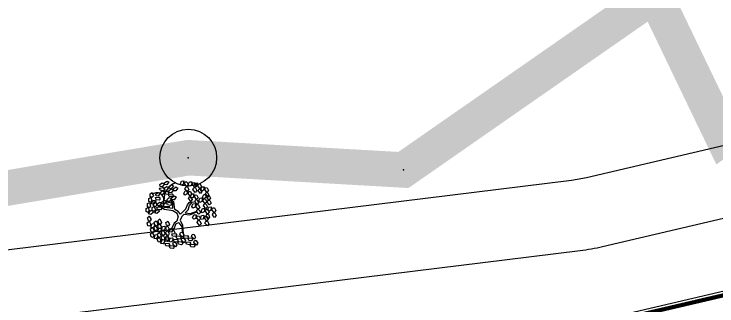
# Model space of a CAD drawing. Extents: x -809667 to 586099, y 3084146 to 3634412.
# Drawn here: x 381235.41 to 381265.17, y 3086102.2 to 3086114.53 of the extents above; entities that cross this region are included whole.
import ezdxf

# ---------------------------------------------------------------- set-up
doc = ezdxf.new("R2010")
doc.units = 0
doc.header["$LTSCALE"] = 0.5
doc.header["$PDSIZE"] = 0.2
doc.layers.get('0').update_dxf_attribs({"linetype": 'CONTINUOUS'})
for name, color, linetype in [('WIRE-通讯', 4, 'CONTINUOUS'), ('乔木', 84, 'CONTINUOUS'), ('文字', 7, 'CONTINUOUS')]:
    doc.layers.add(name, color=color, linetype=linetype)

# ---------------------------------------------------------------- blocks, each defined once
blk = doc.blocks.new('gc123')
blk.add_line((-0.5, 0), (0.5, 0))
at = {"flags": 128}
blk.add_lwpolyline([(0, 0), (0, 0.5)], dxfattribs=at)
for centre, radius, start, end in [((1.526, 0.566), 1.528, 110.15534, 182.46452), ((-0.598, 0.555), 0.6, 354.74251, 132.12739)]:
    blk.add_arc(centre, radius, start, end)
blk = doc.blocks.new('GC0000')
at = {"linetype": 'Continuous'}
blk.add_point((0, 0), dxfattribs=at)
blk = doc.blocks.new('幌伞枫')
at = {"layer": '乔木', "color": 0}
for p, q in [((-677, 937), (-604, 995)), ((-670, 878), (-677, 937)), ((-604, 995), (-531, 966)), ((-531, 966), (-604, 870)), ((-531, 995), (-450, 1054)), ((-523, 937), (-531, 995)), ((-450, 929), (-523, 937)), ((-450, 1054), (-384, 1025)), ((-384, 1025), (-450, 929)), ((-384, 870), (-303, 937)), ((-303, 937), (-237, 900)), ((-9, 966), (27, 1054)), ((20, 915), (-9, 966)), ((86, 944), (20, 915)), ((27, 1054), (101, 1061)), ((101, 1061), (86, 944)), ((123, 966), (145, 1032)), ((196, 878), (123, 966)), ((145, 1032), (203, 1025)), ((247, 937), (196, 878)), ((203, 1025), (247, 937)), ((247, 937), (284, 1025)), ((284, 885), (247, 937)), ((284, 1025), (365, 1032)), ((365, 1032), (350, 915)), ((380, 937), (409, 1003)), ((460, 848), (380, 937)), ((409, 1003), (468, 995)), ((424, 900), (460, 988)), ((460, 988), (534, 995)), ((468, 995), (504, 900)), ((534, 995), (519, 878)), ((556, 900), (578, 966)), ((578, 966), (636, 959)), ((636, 959), (681, 870)), ((-810, 628), (-736, 687)), ((-736, 687), (-663, 658)), ((-685, 826), (-567, 841)), ((-663, 753), (-685, 826)), ((-604, 870), (-670, 878)), ((-567, 738), (-663, 753)), ((-663, 687), (-582, 746)), ((-655, 628), (-663, 687)), ((-582, 746), (-516, 716)), ((-516, 716), (-582, 614)), ((-567, 841), (-531, 782)), ((-531, 782), (-567, 738)), ((-545, 709), (-428, 724)), ((-523, 636), (-545, 709)), ((-531, 819), (-457, 878)), ((-523, 760), (-531, 819)), ((-457, 746), (-523, 760)), ((-457, 878), (-391, 848)), ((-391, 848), (-457, 746)), ((-428, 724), (-384, 665)), ((-377, 819), (-384, 870)), ((-384, 738), (-310, 804)), ((-377, 680), (-384, 738)), ((-310, 804), (-377, 819)), ((-237, 900), (-310, 804)), ((-310, 804), (-237, 768)), ((-237, 768), (-310, 672)), ((-237, 797), (-156, 863)), ((-230, 738), (-237, 797)), ((-156, 731), (-230, 738)), ((-156, 863), (-90, 826)), ((-90, 826), (-156, 731)), ((108, 650), (145, 738)), ((137, 804), (167, 870)), ((211, 716), (137, 804)), ((145, 738), (218, 746)), ((167, 870), (225, 863)), ((218, 746), (203, 628)), ((262, 775), (211, 716)), ((225, 863), (262, 775)), ((240, 650), (262, 716)), ((262, 716), (321, 709)), ((350, 915), (284, 885)), ((321, 709), (365, 621)), ((402, 775), (424, 841)), ((475, 687), (402, 775)), ((453, 848), (424, 900)), ((424, 841), (482, 834)), ((519, 878), (453, 848)), ((504, 900), (460, 848)), ((526, 746), (475, 687)), ((482, 834), (526, 746)), ((629, 812), (556, 900)), ((570, 738), (600, 804)), ((644, 650), (570, 738)), ((600, 804), (658, 797)), ((681, 870), (629, 812)), ((695, 709), (644, 650)), ((651, 775), (688, 863)), ((681, 724), (651, 775)), ((658, 797), (695, 709)), ((747, 753), (681, 724)), ((688, 863), (761, 870)), ((761, 870), (747, 753)), ((783, 775), (805, 841)), ((857, 687), (783, 775)), ((805, 841), (864, 834)), ((908, 746), (857, 687)), ((864, 834), (908, 746)), ((-1037, 489), (-971, 525)), ((-1037, 393), (-1037, 489)), ((-993, 643), (-927, 680)), ((-993, 548), (-993, 643)), ((-942, 518), (-993, 548)), ((-971, 525), (-934, 408)), ((-890, 570), (-942, 518)), ((-927, 680), (-890, 570)), ((-817, 518), (-699, 533)), ((-795, 445), (-817, 518)), ((-802, 570), (-810, 628)), ((-736, 562), (-802, 570)), ((-663, 658), (-736, 562)), ((-699, 533), (-663, 474)), ((-663, 474), (-699, 430)), ((-582, 614), (-655, 628)), ((-421, 621), (-523, 636)), ((-443, 452), (-369, 518)), ((-384, 665), (-421, 621)), ((-391, 628), (-274, 643)), ((-369, 555), (-391, 628)), ((-310, 672), (-377, 680)), ((-274, 548), (-369, 555)), ((-369, 518), (-296, 481)), ((-296, 481), (-369, 386)), ((-222, 377), (-311, 462)), ((-296, 511), (-215, 577)), ((-288, 452), (-296, 511)), ((-274, 643), (-237, 592)), ((-237, 592), (-274, 548)), ((-215, 577), (-149, 540)), ((-149, 540), (-215, 445)), ((137, 599), (108, 650)), ((203, 628), (137, 599)), ((313, 562), (240, 650)), ((255, 489), (284, 555)), ((328, 401), (255, 489)), ((284, 555), (336, 548)), ((306, 540), (350, 636)), ((343, 496), (306, 540)), ((365, 621), (313, 562)), ((380, 459), (328, 401)), ((336, 548), (380, 459)), ((409, 518), (343, 496)), ((350, 636), (424, 636)), ((424, 636), (409, 518)), ((446, 548), (468, 606)), ((519, 452), (446, 548)), ((468, 606), (526, 599)), ((570, 511), (519, 452)), ((526, 599), (570, 511)), ((592, 408), (629, 496)), ((629, 496), (710, 503)), ((710, 503), (695, 386)), ((717, 525), (754, 614)), ((747, 481), (717, 525)), ((725, 408), (754, 474)), ((813, 503), (747, 481)), ((754, 614), (827, 621)), ((754, 474), (813, 467)), ((798, 614), (827, 680)), ((871, 525), (798, 614)), ((827, 621), (813, 503)), ((813, 467), (849, 371)), ((827, 680), (886, 672)), ((849, 525), (871, 592)), ((923, 437), (849, 525)), ((871, 592), (930, 584)), ((923, 584), (871, 525)), ((886, 672), (923, 584)), ((974, 496), (923, 437)), ((930, 584), (974, 496)), ((-1081, 320), (-1015, 357)), ((-1081, 217), (-1081, 320)), ((-986, 364), (-1037, 393)), ((-978, 239), (-1030, 188)), ((-1015, 357), (-978, 239)), ((-934, 408), (-986, 364)), ((-956, 320), (-898, 423)), ((-883, 291), (-956, 320)), ((-898, 423), (-824, 423)), ((-883, 349), (-817, 386)), ((-810, 364), (-883, 291)), ((-883, 247), (-883, 349)), ((-832, 217), (-883, 247)), ((-780, 269), (-832, 217)), ((-824, 423), (-810, 364)), ((-817, 386), (-780, 269)), ((-699, 430), (-795, 445)), ((-758, 313), (-685, 371)), ((-751, 254), (-758, 313)), ((-685, 247), (-751, 254)), ((-685, 371), (-619, 342)), ((-619, 342), (-685, 247)), ((-531, 195), (-633, 254)), ((-611, 371), (-531, 430)), ((-604, 313), (-611, 371)), ((-538, 305), (-604, 313)), ((-465, 401), (-538, 305)), ((-531, 430), (-465, 401)), ((-457, 342), (-332, 364)), ((-428, 276), (-457, 342)), ((-435, 393), (-443, 452)), ((-369, 386), (-435, 393)), ((-332, 261), (-428, 276)), ((-332, 364), (-296, 305)), ((-296, 305), (-332, 261)), ((-257, 346), (-327, 441)), ((-215, 445), (-288, 452)), ((-252, 158), (-257, 346)), ((-206, 307), (-222, 377)), ((-188, 124), (-206, 307)), ((174, 151), (225, 276)), ((225, 276), (277, 357)), ((240, 122), (291, 261)), ((277, 357), (336, 393)), ((291, 261), (372, 364)), ((336, 393), (344, 419)), ((365, 225), (402, 313)), ((372, 364), (468, 393)), ((402, 313), (482, 320)), ((460, 386), (490, 452)), ((534, 291), (460, 386)), ((482, 320), (468, 203)), ((490, 452), (541, 445)), ((497, 225), (526, 291)), ((526, 291), (585, 283)), ((585, 349), (534, 291)), ((541, 445), (585, 349)), ((585, 283), (622, 188)), ((629, 357), (592, 408)), ((695, 386), (629, 357)), ((798, 320), (725, 408)), ((747, 247), (769, 313)), ((820, 158), (747, 247)), ((769, 313), (827, 305)), ((849, 371), (798, 320)), ((827, 305), (871, 217)), ((864, 364), (893, 430)), ((937, 276), (864, 364)), ((893, 430), (952, 423)), ((989, 335), (937, 276)), ((952, 423), (989, 335)), ((-1125, 166), (-1059, 195)), ((-1125, 63), (-1125, 166)), ((-1074, 34), (-1125, 63)), ((-1030, 188), (-1081, 217)), ((-1022, 85), (-1074, 34)), ((-1059, 195), (-1022, 85)), ((-1044, -10), (-986, 92)), ((-986, 92), (-912, 92)), ((-898, 34), (-971, -32)), ((-927, 195), (-861, 225)), ((-927, 92), (-927, 195)), ((-876, 63), (-927, 92)), ((-912, 92), (-898, 34)), ((-824, 114), (-876, 63)), ((-861, 225), (-824, 114)), ((-846, 19), (-788, 122)), ((-773, -3), (-846, 19)), ((-788, 122), (-714, 122)), ((-773, 203), (-655, 217)), ((-751, 129), (-773, 203)), ((-699, 63), (-773, -3)), ((-648, 114), (-751, 129)), ((-714, 122), (-699, 63)), ((-655, 217), (-611, 158)), ((-611, 158), (-648, 114)), ((-531, 129), (-641, 203)), ((-252, 158), (-531, 195)), ((-259, 85), (-531, 129)), ((-112, 4), (-259, 85)), ((-76, 63), (-188, 124)), ((-76, -84), (-112, 4)), ((-9, -18), (-76, 63)), ((-9, -18), (174, 151)), ((152, 26), (240, 122)), ((152, 26), (318, 4)), ((295, -42), (527, 53)), ((318, 4), (524, 78)), ((402, 173), (365, 225)), ((468, 203), (402, 173)), ((570, 136), (497, 225)), ((519, 63), (541, 129)), ((592, -25), (519, 63)), ((541, 129), (600, 122)), ((622, 188), (570, 136)), ((644, 34), (592, -25)), ((600, 122), (644, 34)), ((673, 70), (710, 166)), ((703, 26), (673, 70)), ((769, 48), (703, 26)), ((710, 166), (783, 166)), ((783, 166), (769, 48)), ((805, 78), (827, 144)), ((879, -18), (805, 78)), ((871, 217), (820, 158)), ((827, 144), (886, 136)), ((879, 122), (923, 210)), ((915, 78), (879, 122)), ((930, 41), (879, -18)), ((886, 136), (930, 41)), ((981, 100), (915, 78)), ((923, 210), (996, 217)), ((996, 217), (981, 100)), ((1011, 122), (1040, 188)), ((1092, 34), (1011, 122)), ((1033, -40), (1055, 26)), ((1040, 188), (1099, 180)), ((1055, 26), (1114, 19)), ((1143, 92), (1092, 34)), ((1099, 180), (1143, 92)), ((1114, 19), (1158, -69)), ((-1081, -142), (-1022, -91)), ((-1052, -238), (-1081, -142)), ((-971, -32), (-1044, -10)), ((-1022, -91), (-964, -194)), ((-964, -194), (-1000, -253)), ((-736, -231), (-677, -179)), ((-677, -179), (-619, -289)), ((-76, -84), (-120, -253)), ((42, -98), (-20, -221)), ((-20, -221), (62, -380)), ((-9, -18), (-9, -18)), ((-9, -18), (-9, -18)), ((-9, -18), (-9, -18)), ((-9, -18), (-9, -18)), ((-9, -18), (-9, -18)), ((-9, -18), (-9, -18)), ((-9, -18), (-9, -18)), ((-9, -18), (-9, -18)), ((-9, -18), (-9, -18)), ((-9, -18), (-9, -18)), ((-9, -18), (-9, -18)), ((-9, -18), (-9, -18)), ((-9, -18), (-9, -18)), ((-9, -18), (-9, -18)), ((-9, -18), (-9, -18)), ((-9, -18), (-9, -18)), ((-9, -18), (-9, -18)), ((-9, -18), (-9, -18)), ((-9, -18), (-9, -18)), ((-9, -18), (-9, -18)), ((-9, -18), (-9, -18)), ((-9, -18), (-9, -18)), ((-9, -18), (-9, -18)), ((-9, -18), (-9, -18)), ((-9, -18), (-9, -18)), ((-9, -18), (-9, -18)), ((-9, -18), (-9, -18)), ((-9, -18), (-9, -18)), ((-9, -18), (-9, -18)), ((-9, -18), (-9, -18)), ((-9, -18), (-9, -18)), ((-9, -18), (-9, -18)), ((-9, -18), (-9, -18)), ((-9, -18), (-9, -18)), ((-9, -18), (-9, -18)), ((-9, -18), (-9, -18)), ((-9, -18), (-9, -18)), ((-9, -18), (-9, -18)), ((-9, -18), (-9, -18)), ((-9, -18), (-9, -18)), ((42, -98), (109, -22)), ((109, -22), (295, -42)), ((387, -142), (424, -47)), ((424, -187), (387, -142)), ((424, -47), (504, -47)), ((490, -165), (424, -187)), ((504, -47), (490, -165)), ((519, -135), (548, -76)), ((592, -231), (519, -135)), ((548, -76), (607, -84)), ((644, -172), (592, -231)), ((607, -84), (644, -172)), ((644, -150), (681, -62)), ((673, -201), (644, -150)), ((739, -172), (673, -201)), ((681, -62), (754, -54)), ((754, -54), (739, -172)), ((776, -150), (805, -84)), ((849, -238), (776, -150)), ((805, -84), (857, -91)), ((820, -84), (849, -18)), ((893, -172), (820, -84)), ((849, -18), (908, -25)), ((901, -187), (849, -238)), ((857, -91), (901, -187)), ((945, -120), (893, -172)), ((908, -25), (945, -120)), ((1106, -128), (1033, -40)), ((1158, -69), (1106, -128)), ((-1089, -304), (-1030, -253)), ((-1067, -399), (-1089, -304)), ((-1008, -414), (-1067, -399)), ((-1000, -253), (-1052, -238)), ((-1030, -253), (-971, -355)), ((-971, -355), (-1008, -414)), ((-971, -451), (-934, -341)), ((-898, -465), (-971, -451)), ((-934, -341), (-868, -326)), ((-839, -377), (-898, -465)), ((-876, -443), (-817, -399)), ((-846, -539), (-876, -443)), ((-868, -326), (-839, -377)), ((-861, -282), (-802, -238)), ((-839, -385), (-861, -282)), ((-780, -399), (-839, -385)), ((-817, -399), (-758, -502)), ((-802, -238), (-744, -341)), ((-744, -341), (-780, -399)), ((-744, -392), (-685, -341)), ((-722, -487), (-744, -392)), ((-707, -326), (-736, -231)), ((-655, -348), (-707, -326)), ((-685, -341), (-626, -443)), ((-626, -443), (-663, -502)), ((-619, -289), (-655, -348)), ((-626, -539), (-589, -429)), ((-589, -429), (-523, -414)), ((-523, -414), (-494, -465)), ((-487, -451), (-428, -399)), ((-465, -546), (-487, -451)), ((-479, -289), (-421, -245)), ((-457, -385), (-479, -289)), ((-399, -407), (-457, -385)), ((-428, -399), (-369, -510)), ((-421, -245), (-362, -348)), ((-362, -348), (-399, -407)), ((-215, -311), (-285, -477)), ((-156, -341), (-230, -532)), ((-120, -253), (-215, -311)), ((-61, -304), (-156, -341)), ((-61, -304), (38, -431)), ((38, -431), (49, -612)), ((62, -380), (79, -664)), ((541, -297), (563, -231)), ((614, -392), (541, -297)), ((563, -231), (622, -238)), ((666, -333), (614, -392)), ((622, -238), (666, -333)), ((791, -311), (820, -245)), ((871, -399), (791, -311)), ((820, -245), (879, -253)), ((915, -341), (871, -399)), ((879, -253), (915, -341)), ((-986, -664), (-927, -620)), ((-964, -759), (-986, -664)), ((-978, -502), (-920, -458)), ((-956, -598), (-978, -502)), ((-898, -620), (-956, -598)), ((-927, -620), (-868, -722)), ((-920, -458), (-861, -561)), ((-861, -561), (-898, -620)), ((-795, -561), (-846, -539)), ((-832, -700), (-766, -686)), ((-758, -502), (-795, -561)), ((-766, -686), (-744, -744)), ((-751, -598), (-714, -480)), ((-677, -605), (-751, -598)), ((-751, -664), (-692, -620)), ((-729, -759), (-751, -664)), ((-663, -502), (-722, -487)), ((-714, -480), (-648, -465)), ((-692, -620), (-633, -722)), ((-626, -524), (-677, -605)), ((-648, -465), (-626, -524)), ((-553, -554), (-626, -539)), ((-626, -590), (-567, -546)), ((-597, -693), (-626, -590)), ((-567, -546), (-509, -649)), ((-494, -465), (-553, -554)), ((-509, -649), (-545, -708)), ((-487, -605), (-428, -554)), ((-457, -700), (-487, -605)), ((-413, -568), (-465, -546)), ((-428, -554), (-369, -664)), ((-369, -510), (-413, -568)), ((-369, -664), (-406, -722)), ((-369, -598), (-332, -487)), ((-296, -612), (-369, -598)), ((-332, -487), (-266, -473)), ((-244, -524), (-296, -612)), ((-288, -664), (-171, -649)), ((-266, -737), (-288, -664)), ((-266, -473), (-244, -524)), ((-230, -532), (-186, -627)), ((-171, -649), (-127, -708)), ((-24, -686), (-9, -620)), ((64, -766), (-24, -686)), ((-9, -620), (49, -612)), ((49, -612), (101, -700)), ((358, -752), (372, -686)), ((372, -686), (431, -678)), ((431, -678), (482, -766)), ((-912, -781), (-964, -759)), ((-868, -722), (-912, -781)), ((-868, -818), (-832, -700)), ((-795, -825), (-868, -818)), ((-744, -744), (-795, -825)), ((-766, -825), (-699, -774)), ((-736, -921), (-766, -825)), ((-670, -781), (-729, -759)), ((-699, -774), (-641, -884)), ((-641, -884), (-685, -935)), ((-633, -722), (-670, -781)), ((-641, -972), (-604, -862)), ((-633, -752), (-575, -708)), ((-611, -847), (-633, -752)), ((-553, -869), (-611, -847)), ((-604, -862), (-538, -847)), ((-545, -708), (-597, -693)), ((-575, -708), (-516, -810)), ((-516, -899), (-567, -987)), ((-516, -810), (-553, -869)), ((-538, -847), (-516, -899)), ((-516, -906), (-479, -788)), ((-443, -913), (-516, -906)), ((-494, -766), (-435, -715)), ((-472, -862), (-494, -766)), ((-479, -788), (-413, -781)), ((-413, -877), (-472, -862)), ((-406, -722), (-457, -700)), ((-384, -832), (-443, -913)), ((-435, -715), (-377, -818)), ((-413, -781), (-384, -832)), ((-377, -818), (-413, -877)), ((-377, -913), (-340, -803)), ((-303, -928), (-377, -913)), ((-340, -803), (-274, -788)), ((-244, -840), (-303, -928)), ((-274, -788), (-244, -840)), ((-171, -752), (-266, -737)), ((-230, -847), (-112, -840)), ((-208, -921), (-230, -847)), ((-127, -708), (-171, -752)), ((-142, -737), (-24, -730)), ((-127, -810), (-142, -737)), ((-24, -832), (-127, -810)), ((-112, -840), (-76, -891)), ((-76, -891), (-112, -935)), ((-90, -921), (27, -913)), ((-24, -730), (13, -788)), ((13, -788), (-24, -832)), ((27, -869), (42, -803)), ((115, -950), (27, -869)), ((27, -913), (71, -972)), ((42, -803), (101, -803)), ((101, -700), (64, -766)), ((93, -730), (218, -715)), ((115, -803), (93, -730)), ((101, -803), (159, -884)), ((218, -818), (115, -803)), ((159, -884), (115, -950)), ((218, -715), (255, -774)), ((255, -774), (218, -818)), ((240, -803), (358, -796)), ((262, -877), (240, -803)), ((358, -891), (262, -877)), ((446, -832), (358, -752)), ((358, -796), (394, -847)), ((394, -847), (358, -891)), ((431, -950), (446, -884)), ((482, -766), (446, -832)), ((446, -884), (504, -884)), ((504, -884), (556, -965)), ((-685, -935), (-736, -921)), ((-567, -987), (-641, -972)), ((-509, -979), (-391, -965)), ((-487, -1053), (-509, -979)), ((-391, -1067), (-487, -1053)), ((-391, -965), (-354, -1023)), ((-354, -1023), (-391, -1067)), ((-362, -1053), (-244, -1045)), ((-347, -1126), (-362, -1053)), ((-244, -1141), (-347, -1126)), ((-252, -1001), (-230, -935)), ((-164, -1082), (-252, -1001)), ((-244, -1045), (-208, -1097)), ((-208, -1097), (-244, -1141)), ((-230, -935), (-178, -928)), ((-112, -935), (-208, -921)), ((-178, -928), (-120, -1016)), ((-120, -1016), (-164, -1082)), ((-68, -994), (-90, -921)), ((27, -1016), (-68, -994)), ((71, -972), (27, -1016)), ((167, -928), (284, -921)), ((189, -1001), (167, -928)), ((284, -1023), (189, -1001)), ((284, -921), (328, -979)), ((328, -979), (284, -1023)), ((313, -1009), (431, -994)), ((328, -1082), (313, -1009)), ((431, -1097), (328, -1082)), ((519, -1031), (431, -950)), ((431, -994), (468, -1053)), ((468, -1053), (431, -1097)), ((556, -965), (519, -1031))]:
    blk.add_line(p, q, dxfattribs=at)
blk = doc.blocks.new('23424')
at = {"layer": '文字', "color": 8, "linetype": 'Continuous', "const_width": 1.5, "flags": 128}
blk.add_lwpolyline([(381946.121, 3087613.203), (381994.673, 3087618.736), (382122.979, 3087633.36), (382085.357, 3087680.522), (382079.341, 3087692.816), (382078.756, 3087691.314), (382079.068, 3087689.497), (382078.011, 3087686.364), (382075.533, 3087683.035), (382011.093, 3087637.014), (382008.188, 3087643.04), (381997.553, 3087635.653), (381988.443, 3087636.172), (381958.673, 3087631.192)], dxfattribs=at)
at = {"layer": '文字', "color": 8, "linetype": 'Continuous', "flags": 128}
for points in [[(382005.742, 3087718.246), (382036.264, 3087653.754, -0.477892), (382030.178, 3087641.14), (382005.304, 3087635.326, -0.026829), (382004.671, 3087635.213), (381969.502, 3087630.889)], [(382045.335, 3087641.602), (382005.987, 3087632.404, -0.026829), (382005.037, 3087632.235), (381966.323, 3087627.476)], [(382040.182, 3087637.316), (382006.67, 3087629.483, -0.026829), (382005.403, 3087629.258), (381966.689, 3087624.498)]]:
    blk.add_lwpolyline(points, format="xyb", dxfattribs=at)
at = {"layer": '文字', "color": 8, "linetype": 'Continuous'}
blk.add_circle((381988.443, 3087636.172), 1.2, dxfattribs=at)
for p in [(381988.443, 3087636.172), (381997.553, 3087635.653)]:
    blk.add_blockref('GC0000', p, dxfattribs=at)
at = {"layer": '文字', "color": 8, "linetype": 'Continuous', "xscale": 0.0013, "yscale": 0.0013, "zscale": 0.0013}
blk.add_blockref('幌伞枫', (381988.119, 3087633.815), dxfattribs=at)
at = {"layer": '文字', "color": 8, "linetype": 'Continuous', "xscale": 0.5, "yscale": 0.5}
blk.add_blockref('gc123', (381987.412, 3087634.113), dxfattribs=at)

msp = doc.modelspace()

# ---------------------------------------------------------------- linework, layer by layer
at = {"layer": 'WIRE-通讯', "linetype": 'Continuous', "const_width": 0.175}
msp.add_lwpolyline([(381260.344, 3086101.458), (381291.982, 3086108.838)], dxfattribs=at)

# ---------------------------------------------------------------- block references
at = {"layer": '文字', "color": 8, "linetype": 'Continuous'}
msp.add_blockref('23424', (-745.658, -1527.708), dxfattribs=at)

doc.saveas('drawing.dxf')
